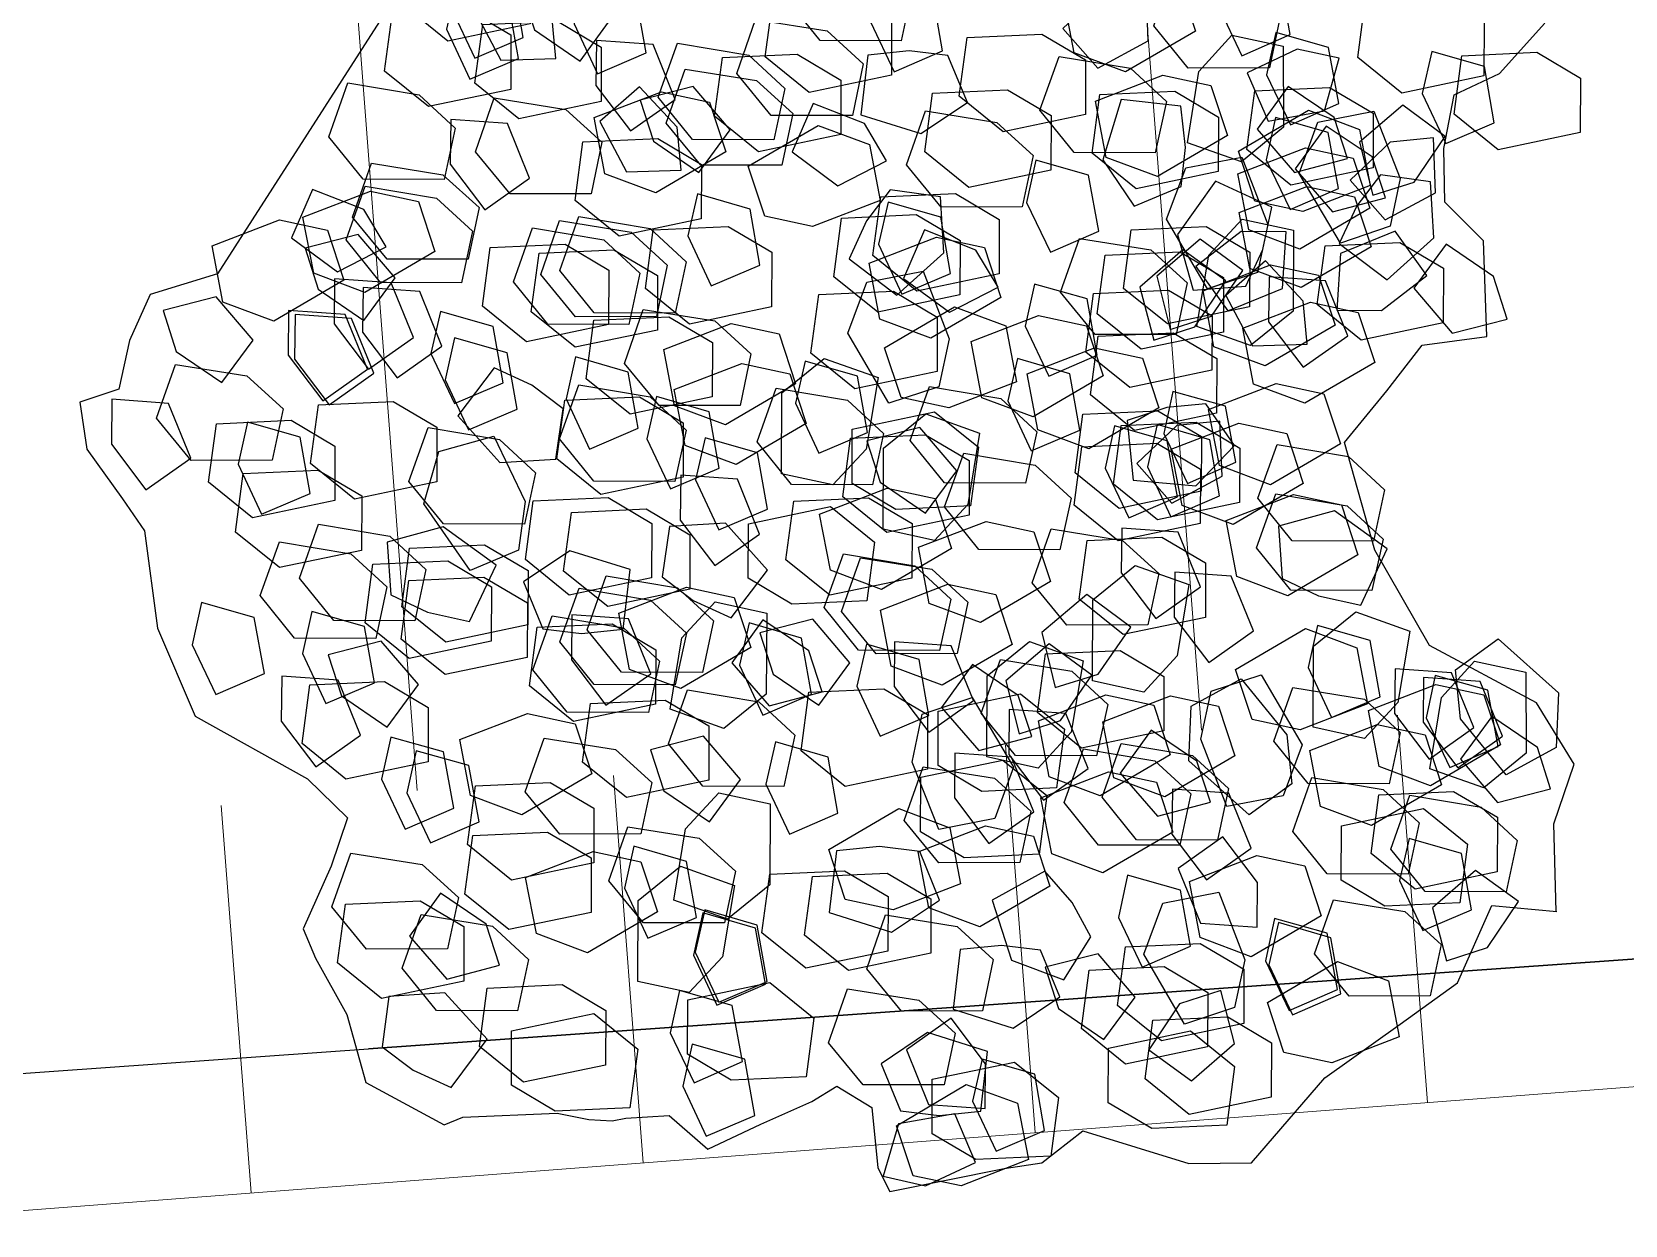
# Model space of a CAD drawing. Header units: metres. Extents: x 1851758 to 1852050, y 5187822 to 5188223.
# Drawn here: x 1851959.126 to 1851960.357, y 5187884.825 to 5187885.747 of the extents above; entities that cross this region are included whole.
import ezdxf

# ---------------------------------------------------------------- set-up
doc = ezdxf.new("R2010")
doc.units = ezdxf.units.M
doc.header["$LTSCALE"] = 2.5
doc.linetypes.add('L5', pattern=[1.15, 0.8, -0.175, 0, -0.175])
for name, color, linetype, lineweight in [('PAR', 11, 'L5', 30), ('PRO_DEMOL_TAL', 34, 'CONTINUOUS', 20), ('PRO_DEMOL_TAL_HAC', 32, 'CONTINUOUS', 15), ('PRO_PAR_SURF', 157, 'CONTINUOUS', 20)]:
    doc.layers.add(name, color=color, linetype=linetype, lineweight=lineweight)
doc.layers.add('PRO_PAR_CONT_DA', color=40, linetype='CONTINUOUS', plot=False)
doc.layers.add('PRO_VOI_VEG', color=81, linetype='CONTINUOUS')

# ---------------------------------------------------------------- blocks, each defined once
blk = doc.blocks.new('arbuste fleurs rouges')
at = {"layer": 'PRO_VOI_VEG', "color": 27}
for points in [[(-0.7412, -1.4153), (-0.6125, -1.3735), (-0.5153, -1.3771), (-0.4414, -1.2943), (-0.4036, -1.1107), (-0.2864, -0.9878), (-0.1405, -0.8959), (-0.0451, -0.9355), (0.0378, -0.9679), (0.0792, -1.0597), (0.2192, -1.0124), (0.2594, -0.9384), (0.3385, -0.9133), (0.4227, -0.9045), (0.4742, -0.9622), (0.5684, -1.0074), (0.6178, -0.9717), (0.7201, -0.9501), (0.7958, -0.9923), (0.8066, -1.0179), (0.8842, -1.0179), (0.9137, -1.0808)], [(0.106, 0.7047), (-0.3873, 0.8469), (-0.4474, 0.9373), (-0.5243, 0.9477), (-0.6011, 0.9421), (-0.638, 0.9941), (-0.7044, 0.9629), (-0.762, 0.8884), (-0.7997, 0.842), (-0.938, 0.7797), (-1.0517, 0.6853), (-1.095, 0.4915), (-1.135, 0.4147), (-1.214, 0.4176), (-1.3191, 0.4318), (-1.357, 0.4002), (-1.4268, 0.3291), (-1.519, 0.271), (-1.5473, 0.1365), (-1.5275, 0.1124), (-1.4801, -0.0256), (-1.4755, -0.0753), (-1.4669, -0.1104), (-1.4573, -0.1296), (-1.4342, -0.1922), (-1.467, -0.2646), (-1.4066, -0.3319), (-1.3505, -0.3974), (-1.3169, -0.4275), (-1.3331, -0.4887), (-1.4198, -0.5244), (-1.4496, -0.5524), (-1.3647, -0.7118), (-1.34, -0.7649), (-1.2746, -0.8113), (-1.2761, -0.9829), (-1.2479, -1.0751), (-1.0897, -1.1464), (-0.9769, -1.2342), (-0.8903, -1.3006), (-0.7608, -1.3174), (-0.7409, -1.4165)]]:
    blk.add_lwpolyline(points, dxfattribs=at)
at = {"layer": 'PRO_VOI_VEG', "color": 12}
for points in [[(-0.7382, 0.8577), (-0.6717, 0.8054), (-0.6005, 0.8624), (-0.6194, 0.9479), (-0.6859, 0.9289)], [(-0.5318, 0.624), (-0.4653, 0.5718), (-0.3941, 0.6288), (-0.4131, 0.7143), (-0.4796, 0.6953)], [(-0.5288, 0.6352), (-0.4623, 0.583), (-0.391, 0.64), (-0.41, 0.7255), (-0.4765, 0.7065)], [(-0.4618, 0.5812), (-0.3953, 0.5289), (-0.3241, 0.5859), (-0.3431, 0.6714), (-0.4096, 0.6524)], [(-0.5984, 0.4308), (-0.6601, 0.5448), (-0.6269, 0.6256), (-0.5366, 0.6399), (-0.4986, 0.5306), (-0.5176, 0.4546)], [(-0.4618, 0.5351), (-0.3953, 0.4828), (-0.3241, 0.5398), (-0.3431, 0.6254), (-0.4096, 0.6064)], [(-1.0734, 0.4843), (-1.0069, 0.432), (-0.9356, 0.4891), (-0.9546, 0.5746), (-1.0211, 0.5556)], [(-0.8104, 0.2799), (-0.8721, 0.3939), (-0.8389, 0.4747), (-0.7486, 0.489), (-0.7106, 0.3797), (-0.7296, 0.3037)], [(-0.7906, 0.3206), (-0.6956, 0.3063), (-0.6623, 0.4014), (-0.7098, 0.4774), (-0.7858, 0.4489), (-0.7953, 0.3871)], [(-0.2898, 0.2456), (-0.3516, 0.3596), (-0.3183, 0.4404), (-0.2281, 0.4547), (-0.1901, 0.3454), (-0.2091, 0.2694)], [(-0.4832, 0.0682), (-0.5449, 0.1822), (-0.5117, 0.263), (-0.4214, 0.2773), (-0.3834, 0.168), (-0.4024, 0.092)], [(-0.3515, 0.0604), (-0.4133, 0.1744), (-0.38, 0.2552), (-0.2898, 0.2695), (-0.2518, 0.1602), (-0.2708, 0.0841)], [(-1.1678, 0.0127), (-1.2296, 0.1267), (-1.1963, 0.2075), (-1.1061, 0.2217), (-1.0681, 0.1125), (-1.0871, 0.0364)], [(0.2039, -0.0631), (0.1421, 0.051), (0.1754, 0.1317), (0.2656, 0.146), (0.3036, 0.0367), (0.2846, -0.0393)], [(-1.3781, 0.0781), (-1.3164, -0.036), (-1.3496, -0.1167), (-1.4399, -0.131), (-1.4779, -0.0217), (-1.4589, 0.0543)], [(-0.6, -0.0179), (-0.5335, -0.0702), (-0.4623, -0.0131), (-0.4813, 0.0724), (-0.5478, 0.0534)], [(-0.5232, -0.049), (-0.4615, -0.1631), (-0.4947, -0.2439), (-0.585, -0.2581), (-0.623, -0.1488), (-0.604, -0.0728)], [(-0.043, -0.31), (-0.1047, -0.196), (-0.0715, -0.1152), (0.0188, -0.101), (0.0567, -0.2102), (0.0377, -0.2863)], [(-1.2547, -0.1689), (-1.193, -0.2829), (-1.2262, -0.3637), (-1.3164, -0.3779), (-1.3544, -0.2687), (-1.3354, -0.1926)], [(-0.4133, -0.3718), (-0.475, -0.2577), (-0.4418, -0.177), (-0.3515, -0.1627), (-0.3135, -0.272), (-0.3325, -0.348)], [(-0.3372, -0.1611), (-0.2755, -0.2751), (-0.3087, -0.3559), (-0.399, -0.3701), (-0.437, -0.2608), (-0.418, -0.1848)], [(-0.8227, -0.4158), (-0.761, -0.5299), (-0.7942, -0.6106), (-0.8845, -0.6249), (-0.9225, -0.5156), (-0.9035, -0.4396)], [(-0.7168, -0.4125), (-0.6551, -0.5265), (-0.6883, -0.6073), (-0.7786, -0.6216), (-0.8166, -0.5123), (-0.7976, -0.4363)], [(-1.166, -0.5669), (-1.2325, -0.5146), (-1.3037, -0.5716), (-1.2847, -0.6571), (-1.2182, -0.6381)], [(-0.2755, -0.705), (-0.3372, -0.591), (-0.304, -0.5102), (-0.2137, -0.4959), (-0.1757, -0.6052), (-0.1947, -0.6812)], [(-0.4606, -0.7667), (-0.5223, -0.6527), (-0.4891, -0.5719), (-0.3989, -0.5577), (-0.3609, -0.6669), (-0.3799, -0.743)], [(-0.2755, -0.7667), (-0.3372, -0.6527), (-0.304, -0.5719), (-0.2137, -0.5577), (-0.1757, -0.6669), (-0.1947, -0.743)], [(-1.2645, -0.566), (-1.2028, -0.68), (-1.236, -0.7608), (-1.3262, -0.7751), (-1.3642, -0.6658), (-1.3452, -0.5898)], [(-0.4841, -0.6938), (-0.4176, -0.746), (-0.3463, -0.689), (-0.3653, -0.6035), (-0.4318, -0.6225)], [(0.0547, -0.598), (0.0029, -0.6648), (0.0604, -0.7357), (0.1458, -0.7162), (0.1263, -0.6498)], [(-0.0472, -0.8013), (0.0192, -0.8536), (0.0905, -0.7965), (0.0715, -0.711), (0.005, -0.73)], [(0.0804, -0.9891), (0.0187, -0.8751), (0.0519, -0.7943), (0.1422, -0.7801), (0.1802, -0.8893), (0.1612, -0.9654)], [(-1.1411, -0.8129), (-1.0793, -0.927), (-1.1126, -1.0077), (-1.2028, -1.022), (-1.2408, -0.9127), (-1.2218, -0.8367)], [(-0.374, -0.9914), (-0.279, -1.0057), (-0.2458, -0.9107), (-0.2933, -0.8346), (-0.3693, -0.8632), (-0.3788, -0.9249)], [(-0.7777, -0.8894), (-0.8442, -0.8372), (-0.9154, -0.8942), (-0.8964, -0.9797), (-0.8299, -0.9607)], [(-1.1418, -1.0755), (-1.2036, -0.9615), (-1.1703, -0.8807), (-1.0801, -0.8665), (-1.0421, -0.9757), (-1.0611, -1.0518)], [(-0.7091, -1.0599), (-0.6474, -1.1739), (-0.6806, -1.2547), (-0.7708, -1.2689), (-0.8088, -1.1597), (-0.7898, -1.0836)]]:
    blk.add_lwpolyline(points, close=True, dxfattribs=at)
at = {"layer": 'PRO_VOI_VEG', "color": 24}
for points in [[(-0.5463, 0.7926), (-0.4695, 0.765), (-0.4217, 0.839), (-0.4652, 0.9115), (-0.5203, 0.8738)], [(-0.3409, 0.6569), (-0.4322, 0.7425), (-0.4265, 0.8266), (-0.3482, 0.8673), (-0.28, 0.7788), (-0.2742, 0.7033)], [(-0.2583, 0.535), (-0.3497, 0.6206), (-0.3439, 0.7047), (-0.2656, 0.7454), (-0.1974, 0.6569), (-0.1916, 0.5815)], [(-0.2204, 0.7434), (-0.3014, 0.7531), (-0.3315, 0.6703), (-0.2729, 0.6093), (-0.2276, 0.6584)], [(-0.1478, 0.5531), (-0.183, 0.6732), (-0.1353, 0.7427), (-0.0472, 0.738), (-0.0334, 0.6271), (-0.0667, 0.5592)], [(-0.7236, 0.6759), (-0.6714, 0.6131), (-0.5927, 0.6526), (-0.5933, 0.7371), (-0.6599, 0.7326)], [(-0.3916, 0.6097), (-0.3147, 0.5822), (-0.2669, 0.6561), (-0.3104, 0.7287), (-0.3655, 0.6909)], [(-0.2928, 0.482), (-0.3281, 0.6021), (-0.2804, 0.6716), (-0.1923, 0.6669), (-0.1785, 0.556), (-0.2118, 0.4881)], [(-0.8571, 0.4522), (-0.8923, 0.5724), (-0.8446, 0.6419), (-0.7566, 0.6371), (-0.7428, 0.5263), (-0.7761, 0.4584)], [(0.012, 0.5589), (0.0642, 0.4961), (0.143, 0.5356), (0.1424, 0.6201), (0.0758, 0.6156)], [(0.0453, 0.5612), (0.0976, 0.4984), (0.1763, 0.5378), (0.1757, 0.6224), (0.1091, 0.6179)], [(-0.8139, 0.402), (-0.8491, 0.5221), (-0.8014, 0.5916), (-0.7133, 0.5869), (-0.6996, 0.476), (-0.7329, 0.4081)], [(0.1856, 0.5395), (0.1166, 0.5832), (0.0538, 0.5214), (0.0805, 0.4411), (0.1425, 0.4659)], [(-0.9756, 0.4973), (-0.9234, 0.4345), (-0.8446, 0.4739), (-0.8453, 0.5585), (-0.9119, 0.554)], [(0.0875, 0.404), (0.1643, 0.3765), (0.2122, 0.4504), (0.1686, 0.523), (0.1135, 0.4852)], [(0.0875, 0.404), (0.1643, 0.3765), (0.2122, 0.4504), (0.1686, 0.523), (0.1135, 0.4852)], [(-0.9834, 0.3963), (-0.9066, 0.3687), (-0.8587, 0.4427), (-0.9023, 0.5152), (-0.9573, 0.4775)], [(-0.4749, 0.4391), (-0.4227, 0.3763), (-0.3439, 0.4157), (-0.3445, 0.5003), (-0.4111, 0.4958)], [(-0.4749, 0.4391), (-0.4227, 0.3763), (-0.3439, 0.4157), (-0.3445, 0.5003), (-0.4111, 0.4958)], [(-0.6224, 0.2824), (-0.6577, 0.4025), (-0.61, 0.4721), (-0.5219, 0.4673), (-0.5081, 0.3564), (-0.5414, 0.2885)], [(-0.5076, 0.4065), (-0.4554, 0.3438), (-0.3766, 0.3832), (-0.3772, 0.4678), (-0.4438, 0.4633)], [(-0.4045, 0.3962), (-0.4913, 0.4288), (-0.5419, 0.3459), (-0.5124, 0.2645), (-0.4349, 0.276), (-0.4135, 0.3324)], [(0.0764, 0.3725), (0.1286, 0.3098), (0.2073, 0.3492), (0.2067, 0.4338), (0.1401, 0.4293)], [(-0.2809, 0.2159), (-0.3161, 0.336), (-0.2684, 0.4055), (-0.1803, 0.4007), (-0.1666, 0.2899), (-0.1999, 0.222)], [(0.0172, 0.1481), (-0.0741, 0.2336), (-0.0684, 0.3178), (0.0099, 0.3584), (0.0781, 0.2699), (0.0839, 0.1945)], [(0.0756, 0.3046), (0.0066, 0.3482), (-0.0562, 0.2864), (-0.0295, 0.2062), (0.0325, 0.231)], [(-0.2437, 0.1522), (-0.279, 0.2723), (-0.2313, 0.3419), (-0.1432, 0.3371), (-0.1294, 0.2262), (-0.1627, 0.1583)], [(-0.025, 0.1789), (0.0519, 0.1514), (0.0997, 0.2253), (0.0562, 0.2979), (0.0011, 0.2602)], [(-0.025, 0.1789), (0.0519, 0.1514), (0.0997, 0.2253), (0.0562, 0.2979), (0.0011, 0.2602)], [(-1.2059, 0.2441), (-1.283, 0.2712), (-1.3303, 0.1969), (-1.2863, 0.1247), (-1.2315, 0.1628)], [(-0.9625, 0.0727), (-1.0538, 0.1583), (-1.0481, 0.2424), (-0.9698, 0.283), (-0.9016, 0.1945), (-0.8958, 0.1191)], [(-0.4826, 0.2192), (-0.4304, 0.1564), (-0.3516, 0.1959), (-0.3523, 0.2805), (-0.4189, 0.2759)], [(0.0562, 0.0827), (0.0209, 0.2029), (0.0686, 0.2724), (0.1567, 0.2676), (0.1705, 0.1568), (0.1372, 0.0889)], [(-1.3461, 0.0782), (-1.3813, 0.1983), (-1.3336, 0.2679), (-1.2456, 0.2631), (-1.2318, 0.1522), (-1.2651, 0.0843)], [(-0.7345, 0.09), (-0.6431, 0.106), (-0.6417, 0.2032), (-0.7084, 0.2583), (-0.7693, 0.209), (-0.7591, 0.1495)], [(-0.4931, 0.0784), (-0.5283, 0.1986), (-0.4806, 0.2681), (-0.3925, 0.2633), (-0.3788, 0.1525), (-0.4121, 0.0845)], [(-0.8467, 0.0159), (-0.882, 0.1361), (-0.8343, 0.2056), (-0.7462, 0.2008), (-0.7324, 0.09), (-0.7657, 0.0221)], [(-0.7937, -0.0116), (-0.829, 0.1085), (-0.7813, 0.178), (-0.6932, 0.1732), (-0.6794, 0.0624), (-0.7127, -0.0055)], [(-0.2954, -0.0573), (-0.3867, 0.0283), (-0.381, 0.1124), (-0.3027, 0.153), (-0.2345, 0.0646), (-0.2287, -0.0109)], [(-0.2954, -0.0573), (-0.3867, 0.0283), (-0.381, 0.1124), (-0.3027, 0.153), (-0.2345, 0.0646), (-0.2287, -0.0109)], [(-0.1876, 0.1106), (-0.1353, 0.0478), (-0.0566, 0.0872), (-0.0572, 0.1718), (-0.1238, 0.1673)], [(-1.1378, -0.0854), (-1.2292, 0.0002), (-1.2234, 0.0843), (-1.1451, 0.1249), (-1.077, 0.0364), (-1.0712, -0.039)], [(-0.7635, -0.0465), (-0.7988, 0.0736), (-0.7511, 0.1431), (-0.663, 0.1384), (-0.6492, 0.0275), (-0.6825, -0.0404)], [(-0.5059, 0.0818), (-0.4537, 0.019), (-0.3749, 0.0584), (-0.3755, 0.143), (-0.4422, 0.1385)], [(-0.5059, 0.0818), (-0.4537, 0.019), (-0.3749, 0.0584), (-0.3755, 0.143), (-0.4422, 0.1385)], [(0.2591, -0.0622), (0.2239, 0.0579), (0.2716, 0.1274), (0.3596, 0.1226), (0.3734, 0.0118), (0.3401, -0.0561)], [(-0.7055, -0.1071), (-0.7969, -0.0215), (-0.7911, 0.0626), (-0.7128, 0.1032), (-0.6446, 0.0148), (-0.6388, -0.0607)], [(-0.3496, -0.0905), (-0.441, -0.0049), (-0.4352, 0.0793), (-0.3569, 0.1199), (-0.2887, 0.0314), (-0.2829, -0.044)], [(0.0059, 0.1087), (0.0973, 0.0231), (0.0915, -0.061), (0.0132, -0.1017), (-0.055, -0.0132), (-0.0608, 0.0623)], [(-0.6701, -0.065), (-0.5833, -0.0976), (-0.5327, -0.0147), (-0.5622, 0.0667), (-0.6397, 0.0552), (-0.6611, -0.0012)], [(-0.5453, -0.0081), (-0.4931, -0.0709), (-0.4144, -0.0315), (-0.415, 0.0531), (-0.4816, 0.0486)], [(0.1276, 0.0404), (0.0466, 0.0501), (0.0165, -0.0327), (0.0751, -0.0937), (0.1204, -0.0446)], [(-1.1812, -0.0828), (-1.129, -0.1456), (-1.0503, -0.1062), (-1.0509, -0.0216), (-1.1175, -0.0261)], [(-0.9819, -0.1226), (-0.9051, -0.1501), (-0.8572, -0.0762), (-0.9008, -0.0036), (-0.9559, -0.0414)], [(0.223, -0.0193), (0.1316, -0.0352), (0.1302, -0.1324), (0.1969, -0.1875), (0.2578, -0.1382), (0.2477, -0.0787)], [(0.21, -0.0655), (0.2622, -0.1283), (0.341, -0.0889), (0.3403, -0.0043), (0.2737, -0.0088)], [(-0.8967, -0.2172), (-0.9319, -0.097), (-0.8842, -0.0275), (-0.7961, -0.0323), (-0.7823, -0.1431), (-0.8156, -0.2111)], [(-0.4109, -0.2155), (-0.4461, -0.0954), (-0.3984, -0.0258), (-0.3104, -0.0306), (-0.2966, -0.1415), (-0.3299, -0.2094)], [(-0.4109, -0.2155), (-0.4461, -0.0954), (-0.3984, -0.0258), (-0.3104, -0.0306), (-0.2966, -0.1415), (-0.3299, -0.2094)], [(-0.4347, -0.0761), (-0.3146, -0.0408), (-0.2451, -0.0885), (-0.2498, -0.1766), (-0.3607, -0.1904), (-0.4286, -0.1571)], [(-1.2496, -0.0871), (-1.1294, -0.0519), (-1.0599, -0.0996), (-1.0647, -0.1876), (-1.1755, -0.2014), (-1.2434, -0.1681)], [(-0.3877, -0.1224), (-0.3355, -0.1852), (-0.2567, -0.1457), (-0.2574, -0.0612), (-0.324, -0.0657)], [(-0.8001, -0.1549), (-0.7479, -0.2177), (-0.6691, -0.1782), (-0.6698, -0.0937), (-0.7364, -0.0982)], [(-0.0865, -0.0814), (-0.1192, -0.1682), (-0.0362, -0.2188), (0.0452, -0.1893), (0.0336, -0.1118), (-0.0227, -0.0904)], [(-0.761, -0.2331), (-0.6842, -0.2606), (-0.6363, -0.1866), (-0.6799, -0.1141), (-0.7349, -0.1518)], [(-0.2829, -0.2037), (-0.1973, -0.1124), (-0.1132, -0.1181), (-0.0726, -0.1964), (-0.1611, -0.2646), (-0.2365, -0.2704)], [(-0.0769, -0.3231), (-0.1682, -0.2375), (-0.1625, -0.1534), (-0.0842, -0.1128), (-0.016, -0.2013), (-0.0102, -0.2767)], [(-0.1159, -0.1753), (-0.0637, -0.2381), (0.0151, -0.1987), (0.0144, -0.1141), (-0.0522, -0.1186)], [(-1.2497, -0.2145), (-1.1975, -0.2772), (-1.1187, -0.2378), (-1.1194, -0.1532), (-1.186, -0.1577)], [(-1.2446, -0.2158), (-1.1923, -0.2785), (-1.1136, -0.2391), (-1.1142, -0.1545), (-1.1808, -0.159)], [(-0.4703, -0.3605), (-0.5617, -0.2749), (-0.5559, -0.1908), (-0.4776, -0.1502), (-0.4094, -0.2387), (-0.4036, -0.3141)], [(-0.0106, -0.1802), (-0.0917, -0.1705), (-0.1217, -0.2533), (-0.0631, -0.3143), (-0.0178, -0.2652)], [(-1.4485, -0.2564), (-1.3963, -0.3192), (-1.3175, -0.2798), (-1.3182, -0.1952), (-1.3848, -0.1997)], [(-0.9646, -0.2464), (-0.9124, -0.3092), (-0.8336, -0.2697), (-0.8343, -0.1851), (-0.9009, -0.1896)], [(-0.4297, -0.3067), (-0.3528, -0.3343), (-0.305, -0.2603), (-0.3485, -0.1878), (-0.4036, -0.2255)], [(-0.2026, -0.1731), (-0.1112, -0.2587), (-0.117, -0.3428), (-0.1952, -0.3834), (-0.2634, -0.2949), (-0.2692, -0.2195)], [(-0.6265, -0.3878), (-0.6618, -0.2677), (-0.614, -0.1982), (-0.526, -0.2029), (-0.5122, -0.3138), (-0.5455, -0.3817)], [(-0.4721, -0.2508), (-0.352, -0.2156), (-0.2825, -0.2633), (-0.2873, -0.3514), (-0.3981, -0.3652), (-0.466, -0.3319)], [(-0.3411, -0.4414), (-0.3763, -0.3213), (-0.3286, -0.2517), (-0.2405, -0.2565), (-0.2267, -0.3674), (-0.26, -0.4353)], [(-0.7798, -0.3379), (-0.7276, -0.4007), (-0.6488, -0.3613), (-0.6494, -0.2767), (-0.7161, -0.2812)], [(-0.5855, -0.4927), (-0.6769, -0.4071), (-0.6711, -0.323), (-0.5928, -0.2824), (-0.5246, -0.3709), (-0.5188, -0.4463)], [(0.403, -0.4937), (0.3117, -0.4082), (0.3175, -0.324), (0.3957, -0.2834), (0.4639, -0.3719), (0.4697, -0.4473)], [(-0.97, -0.3115), (-0.8786, -0.3971), (-0.8844, -0.4812), (-0.9627, -0.5218), (-1.0308, -0.4333), (-1.0367, -0.3579)], [(-0.4758, -0.5215), (-0.5672, -0.4359), (-0.5614, -0.3518), (-0.4831, -0.3112), (-0.415, -0.3997), (-0.4092, -0.4751)], [(-0.1482, -0.5088), (-0.2396, -0.4232), (-0.2338, -0.3391), (-0.1555, -0.2985), (-0.0873, -0.3869), (-0.0815, -0.4624)], [(0.2049, -0.4879), (0.1697, -0.3677), (0.2174, -0.2982), (0.3055, -0.303), (0.3193, -0.4138), (0.286, -0.4818)], [(0.3486, -0.2964), (0.3054, -0.3657), (0.3676, -0.4281), (0.4477, -0.4009), (0.4225, -0.3391)], [(-0.9687, -0.3237), (-1.0633, -0.34), (-1.065, -0.4407), (-0.996, -0.4979), (-0.9329, -0.447), (-0.9433, -0.3854)], [(-0.4244, -0.5215), (-0.4596, -0.4014), (-0.4119, -0.3318), (-0.3238, -0.3366), (-0.31, -0.4475), (-0.3433, -0.5154)], [(-0.2907, -0.4357), (-0.2385, -0.4984), (-0.1597, -0.459), (-0.1603, -0.3744), (-0.227, -0.3789)], [(0.2623, -0.587), (0.171, -0.5014), (0.1767, -0.4172), (0.255, -0.3766), (0.3232, -0.4651), (0.329, -0.5405)], [(-0.633, -0.4428), (-0.71, -0.4158), (-0.7574, -0.49), (-0.7134, -0.5623), (-0.6586, -0.5242)], [(-0.171, -0.6058), (-0.2624, -0.5202), (-0.2566, -0.4361), (-0.1783, -0.3955), (-0.1101, -0.484), (-0.1043, -0.5594)], [(-0.9267, -0.655), (-1.0181, -0.5694), (-1.0123, -0.4853), (-0.934, -0.4447), (-0.8658, -0.5332), (-0.86, -0.6086)], [(-1.2903, -0.6516), (-1.199, -0.6356), (-1.1975, -0.5384), (-1.2642, -0.4833), (-1.3251, -0.5326), (-1.315, -0.5921)], [(-0.7635, -0.5045), (-0.6433, -0.4693), (-0.5738, -0.517), (-0.5786, -0.605), (-0.6894, -0.6188), (-0.7573, -0.5855)], [(-0.7135, -0.6667), (-0.7488, -0.5466), (-0.7011, -0.4771), (-0.613, -0.4819), (-0.5992, -0.5927), (-0.6325, -0.6606)], [(-0.596, -0.6238), (-0.5684, -0.5469), (-0.6424, -0.4991), (-0.7149, -0.5426), (-0.6772, -0.5977)], [(-1.3494, -0.5333), (-1.2575, -0.6183), (-1.2627, -0.7025), (-1.3408, -0.7436), (-1.4095, -0.6556), (-1.4158, -0.5802)], [(-0.5079, -0.6605), (-0.4786, -0.5812), (-0.5548, -0.531), (-0.6303, -0.5754), (-0.5918, -0.6328)], [(0.0265, -0.6251), (0.1121, -0.5338), (0.1962, -0.5395), (0.2368, -0.6178), (0.1483, -0.686), (0.0729, -0.6918)], [(-1.0604, -0.5502), (-1.1518, -0.5661), (-1.1532, -0.6633), (-1.0865, -0.7184), (-1.0256, -0.6691), (-1.0358, -0.6096)], [(-0.6796, -0.7754), (-0.771, -0.6898), (-0.7652, -0.6057), (-0.687, -0.5651), (-0.6188, -0.6536), (-0.613, -0.729)], [(-0.2035, -0.5644), (-0.2894, -0.5994), (-0.2701, -0.6947), (-0.1931, -0.7343), (-0.1442, -0.6732), (-0.1668, -0.6172)], [(0.0694, -0.6691), (0.0969, -0.5922), (0.023, -0.5444), (-0.0496, -0.5879), (-0.0119, -0.643)], [(0.3641, -0.5886), (0.3017, -0.6412), (0.3416, -0.7197), (0.4262, -0.7185), (0.4212, -0.652)], [(0.3641, -0.5886), (0.3017, -0.6412), (0.3416, -0.7197), (0.4262, -0.7185), (0.4212, -0.652)], [(-0.7927, -0.8131), (-0.8841, -0.7275), (-0.8783, -0.6434), (-0.8, -0.6028), (-0.7318, -0.6913), (-0.726, -0.7667)], [(-0.6042, -0.6275), (-0.4841, -0.5922), (-0.4145, -0.6399), (-0.4193, -0.728), (-0.5301, -0.7418), (-0.5981, -0.7085)], [(-0.3267, -0.6714), (-0.2745, -0.7342), (-0.1957, -0.6948), (-0.1963, -0.6102), (-0.2629, -0.6147)], [(-0.2629, -0.5974), (-0.3061, -0.6667), (-0.2439, -0.7291), (-0.1638, -0.7019), (-0.189, -0.6401)], [(0.2442, -0.6102), (0.3355, -0.6958), (0.3298, -0.7799), (0.2515, -0.8205), (0.1833, -0.732), (0.1775, -0.6566)], [(-1.343, -0.692), (-1.2908, -0.7548), (-1.212, -0.7154), (-1.2127, -0.6308), (-1.2793, -0.6353)], [(-0.8092, -0.8291), (-0.8445, -0.709), (-0.7968, -0.6395), (-0.7087, -0.6442), (-0.6949, -0.7551), (-0.7282, -0.823)], [(0.0293, -0.8298), (-0.0621, -0.7442), (-0.0563, -0.6601), (0.022, -0.6194), (0.0902, -0.7079), (0.096, -0.7833)], [(0.1612, -0.8486), (0.0698, -0.763), (0.0756, -0.6789), (0.1539, -0.6383), (0.222, -0.7268), (0.2279, -0.8022)], [(0.2177, -0.8298), (0.1263, -0.7442), (0.1321, -0.6601), (0.2104, -0.6194), (0.2786, -0.7079), (0.2844, -0.7833)], [(0.3619, -0.6556), (0.2849, -0.6285), (0.2375, -0.7028), (0.2815, -0.775), (0.3363, -0.737)], [(-0.6527, -0.8714), (-0.7441, -0.7858), (-0.7383, -0.7017), (-0.66, -0.6611), (-0.5919, -0.7495), (-0.5861, -0.825)], [(-0.2194, -0.8525), (-0.3108, -0.767), (-0.305, -0.6828), (-0.2267, -0.6422), (-0.1585, -0.7307), (-0.1527, -0.8061)], [(0.0938, -0.6988), (0.0248, -0.6552), (-0.038, -0.717), (-0.0113, -0.7972), (0.0506, -0.7724)], [(-1.1303, -0.8026), (-1.0535, -0.8301), (-1.0056, -0.7562), (-1.0491, -0.6836), (-1.1042, -0.7214)], [(-0.144, -0.8902), (-0.2354, -0.8046), (-0.2296, -0.7205), (-0.1513, -0.6799), (-0.0832, -0.7684), (-0.0774, -0.8438)], [(-0.7848, -0.8827), (-0.82, -0.7626), (-0.7723, -0.693), (-0.6842, -0.6978), (-0.6705, -0.8087), (-0.7038, -0.8766)], [(-0.6516, -0.7361), (-0.7287, -0.7091), (-0.776, -0.7834), (-0.732, -0.8556), (-0.6772, -0.8175)], [(-0.0084, -0.9051), (-0.0997, -0.8196), (-0.094, -0.7354), (-0.0157, -0.6948), (0.0525, -0.7833), (0.0583, -0.8587)], [(0.1529, -0.8017), (0.2379, -0.7098), (0.3221, -0.7151), (0.3632, -0.7931), (0.2752, -0.8618), (0.1998, -0.8681)], [(0.1529, -0.8017), (0.2379, -0.7098), (0.3221, -0.7151), (0.3632, -0.7931), (0.2752, -0.8618), (0.1998, -0.8681)], [(0.3201, -0.7291), (0.2431, -0.702), (0.1957, -0.7763), (0.2397, -0.8485), (0.2945, -0.8105)], [(-0.3007, -0.9649), (-0.392, -0.8794), (-0.3863, -0.7952), (-0.308, -0.7546), (-0.2398, -0.8431), (-0.234, -0.9185)], [(-0.7334, -0.9186), (-0.6802, -0.8053), (-0.5983, -0.7848), (-0.5356, -0.8468), (-0.5987, -0.9389), (-0.6687, -0.9677)], [(0.3571, -0.91), (0.3847, -0.8332), (0.3107, -0.7853), (0.2382, -0.8288), (0.2759, -0.8839)], [(-0.5207, -0.8747), (-0.6063, -0.9661), (-0.6904, -0.9603), (-0.731, -0.882), (-0.6425, -0.8138), (-0.5671, -0.808)], [(-0.3473, -1.0014), (-0.3825, -0.8813), (-0.3348, -0.8118), (-0.2468, -0.8166), (-0.233, -0.9274), (-0.2663, -0.9953)], [(-0.3473, -1.0014), (-0.3825, -0.8813), (-0.3348, -0.8118), (-0.2468, -0.8166), (-0.233, -0.9274), (-0.2663, -0.9953)], [(-0.2736, -0.9818), (-0.3088, -0.8616), (-0.2611, -0.7921), (-0.1731, -0.7969), (-0.1593, -0.9077), (-0.1926, -0.9757)], [(-0.2736, -0.9818), (-0.3088, -0.8616), (-0.2611, -0.7921), (-0.1731, -0.7969), (-0.1593, -0.9077), (-0.1926, -0.9757)], [(0.1518, -0.8003), (0.1191, -0.8871), (0.2021, -0.9377), (0.2835, -0.9082), (0.2719, -0.8307), (0.2155, -0.8093)], [(0.2505, -0.7885), (0.2073, -0.8578), (0.2695, -0.9202), (0.3496, -0.893), (0.3244, -0.8311)], [(-1.0718, -0.9151), (-0.9863, -0.8238), (-0.9021, -0.8295), (-0.8615, -0.9078), (-0.95, -0.976), (-1.0254, -0.9818)], [(-0.5243, -0.8344), (-0.4329, -0.92), (-0.4387, -1.0041), (-0.517, -1.0447), (-0.5851, -0.9563), (-0.591, -0.8808)], [(-0.8512, -1.0696), (-0.9426, -0.9841), (-0.9368, -0.8999), (-0.8585, -0.8593), (-0.7904, -0.9478), (-0.7845, -1.0232)], [(0.3467, -0.9137), (0.3989, -0.9765), (0.4777, -0.9371), (0.4771, -0.8525), (0.4105, -0.857)], [(-1.1254, -0.8733), (-1.1525, -0.9504), (-1.0782, -0.9977), (-1.006, -0.9538), (-1.044, -0.8989)], [(-0.6261, -1.1121), (-0.6613, -0.992), (-0.6136, -0.9225), (-0.5256, -0.9272), (-0.5118, -1.0381), (-0.5451, -1.106)], [(0.1982, -0.9588), (0.1186, -0.9301), (0.0689, -1.0066), (0.1138, -1.0818), (0.171, -1.0429)], [(-0.5758, -0.9747), (-0.4556, -0.9394), (-0.3861, -0.9872), (-0.3909, -1.0752), (-0.5017, -1.089), (-0.5697, -1.0557)], [(-0.5533, -0.9976), (-0.5011, -1.0603), (-0.4223, -1.0209), (-0.4229, -0.9363), (-0.4895, -0.9408)], [(-0.6042, -1.19), (-0.6956, -1.1045), (-0.6898, -1.0203), (-0.6115, -0.9797), (-0.5433, -1.0682), (-0.5375, -1.1436)], [(-0.7513, -1.1799), (-0.7865, -1.0597), (-0.7388, -0.9902), (-0.6508, -0.995), (-0.637, -1.1058), (-0.6703, -1.1738)], [(-1.0033, -1.0281), (-0.9119, -1.1137), (-0.9177, -1.1978), (-0.996, -1.2384), (-1.0642, -1.15), (-1.07, -1.0745)], [(-1.0105, -1.0705), (-0.9583, -1.1333), (-0.8795, -1.0938), (-0.8801, -1.0093), (-0.9468, -1.0138)], [(-0.5193, -1.2595), (-0.6107, -1.1739), (-0.6049, -1.0898), (-0.5266, -1.0491), (-0.4584, -1.1376), (-0.4526, -1.213)], [(-0.5193, -1.2595), (-0.6107, -1.1739), (-0.6049, -1.0898), (-0.5266, -1.0491), (-0.4584, -1.1376), (-0.4526, -1.213)], [(-0.7343, -1.3328), (-0.7695, -1.2126), (-0.7218, -1.1431), (-0.6337, -1.1479), (-0.6199, -1.2587), (-0.6532, -1.3267)], [(-0.8282, -1.2267), (-0.776, -1.2895), (-0.6973, -1.2501), (-0.6979, -1.1655), (-0.7645, -1.17)], [(-0.3634, -1.2094), (-0.4167, -1.3227), (-0.4985, -1.3431), (-0.5612, -1.2811), (-0.4981, -1.189), (-0.4281, -1.1602)], [(-0.4809, -1.2343), (-0.5578, -1.2067), (-0.6056, -1.2807), (-0.5621, -1.3532), (-0.507, -1.3155)]]:
    blk.add_lwpolyline(points, close=True, dxfattribs=at)
at = {"layer": 'PRO_VOI_VEG', "color": 27}
for points in [[(-0.639, 0.6837), (-0.6751, 0.8036), (-0.6278, 0.8734), (-0.5397, 0.8692), (-0.5252, 0.7584), (-0.5581, 0.6903)], [(-1.0107, 0.6638), (-0.9581, 0.6013), (-0.8796, 0.6413), (-0.8808, 0.7258), (-0.9473, 0.7209)], [(-0.2549, 0.4823), (-0.2909, 0.6022), (-0.2437, 0.672), (-0.1556, 0.6678), (-0.1411, 0.557), (-0.1739, 0.4889)], [(-0.1041, 0.3292), (-0.1401, 0.4491), (-0.0929, 0.519), (-0.0048, 0.5148), (0.0097, 0.404), (-0.0231, 0.3359)], [(-1.2851, 0.209), (-1.3211, 0.3289), (-1.2738, 0.3987), (-1.1858, 0.3945), (-1.1713, 0.2837), (-1.2041, 0.2156)], [(-1.1265, 0.3243), (-1.0739, 0.2619), (-0.9954, 0.3018), (-0.9966, 0.3864), (-1.0632, 0.3815)], [(-0.2571, 0.1784), (-0.2931, 0.2983), (-0.2458, 0.3681), (-0.1577, 0.3639), (-0.1432, 0.2531), (-0.1761, 0.185)], [(-1.1356, 0.2808), (-1.0829, 0.2183), (-1.0044, 0.2583), (-1.0056, 0.3428), (-1.0722, 0.3379)], [(-1.4884, 0.1425), (-1.4014, 0.1104), (-1.3513, 0.1937), (-1.3813, 0.2748), (-1.4587, 0.2628), (-1.4798, 0.2063)], [(0.0225, 0.0595), (-0.0135, 0.1794), (0.0337, 0.2493), (0.1218, 0.245), (0.1363, 0.1343), (0.1035, 0.0661)], [(-0.3517, 0.0154), (-0.3877, 0.1353), (-0.3405, 0.2051), (-0.2524, 0.2009), (-0.2379, 0.0902), (-0.2708, 0.022)], [(-1.0297, -0.0266), (-1.0657, 0.0933), (-1.0185, 0.1631), (-0.9304, 0.1589), (-0.9159, 0.0482), (-0.9488, -0.02)], [(0.127, -0.023), (0.091, 0.0969), (0.1383, 0.1667), (0.2264, 0.1625), (0.2409, 0.0517), (0.208, -0.0164)], [(-1.1244, -0.1896), (-1.1604, -0.0697), (-1.1131, 0.0002), (-1.025, -0.0041), (-1.0105, -0.1148), (-1.0434, -0.183)], [(-0.6473, -0.1154), (-0.7675, -0.1506), (-0.837, -0.1029), (-0.8322, -0.0148), (-0.7214, -0.001), (-0.6534, -0.0343)], [(-0.9283, -0.2048), (-1.0484, -0.24), (-1.118, -0.1923), (-1.1132, -0.1042), (-1.0024, -0.0905), (-0.9344, -0.1238)], [(0.0665, -0.3148), (0.0305, -0.1949), (0.0778, -0.1251), (0.1659, -0.1293), (0.1804, -0.2401), (0.1475, -0.3082)], [(-1.3746, -0.2149), (-1.322, -0.2773), (-1.2435, -0.2374), (-1.2447, -0.1528), (-1.3112, -0.1577)], [(-0.6236, -0.4152), (-0.6596, -0.2953), (-0.6123, -0.2254), (-0.5242, -0.2297), (-0.5097, -0.3404), (-0.5426, -0.4086)], [(0.0116, -0.3765), (0.0642, -0.4389), (0.1428, -0.399), (0.1416, -0.3144), (0.075, -0.3193)], [(-0.1724, -0.4288), (-0.1198, -0.4912), (-0.0412, -0.4513), (-0.0424, -0.3667), (-0.109, -0.3717)], [(-1.2674, -0.586), (-1.3035, -0.4661), (-1.2562, -0.3963), (-1.1681, -0.4005), (-1.1536, -0.5112), (-1.1865, -0.5794)], [(-0.9053, -0.6002), (-0.9413, -0.4803), (-0.8941, -0.4105), (-0.806, -0.4147), (-0.7915, -0.5255), (-0.8244, -0.5936)], [(-0.0544, -0.5989), (-0.0904, -0.479), (-0.0431, -0.4092), (0.045, -0.4134), (0.0594, -0.5241), (0.0266, -0.5923)], [(-1.1412, -0.61), (-1.1772, -0.4901), (-1.1299, -0.4202), (-1.0418, -0.4245), (-1.0273, -0.5352), (-1.0602, -0.6034)], [(0.381, -0.6194), (0.3449, -0.4995), (0.3922, -0.4297), (0.4803, -0.4339), (0.4948, -0.5446), (0.4619, -0.6128)], [(-0.497, -0.6849), (-0.533, -0.565), (-0.4857, -0.4952), (-0.3976, -0.4994), (-0.3831, -0.6102), (-0.416, -0.6783)], [(0.3869, -0.5732), (0.4396, -0.6357), (0.5181, -0.5958), (0.5169, -0.5112), (0.4503, -0.5161)], [(-0.347, -0.6097), (-0.2944, -0.6722), (-0.2158, -0.6323), (-0.217, -0.5477), (-0.2836, -0.5526)], [(0.1514, -0.7265), (0.0313, -0.7618), (-0.0383, -0.714), (-0.0335, -0.626), (0.0773, -0.6122), (0.1453, -0.6455)], [(0.3063, -0.6755), (0.3589, -0.7379), (0.4374, -0.698), (0.4362, -0.6134), (0.3697, -0.6183)], [(-0.2701, -0.6811), (-0.2175, -0.7436), (-0.139, -0.7036), (-0.1402, -0.6191), (-0.2068, -0.624)], [(0.1805, -0.7124), (0.2331, -0.7749), (0.3116, -0.7349), (0.3104, -0.6504), (0.2438, -0.6553)], [(-1.0064, -0.8273), (-0.9538, -0.8897), (-0.8753, -0.8498), (-0.8765, -0.7652), (-0.943, -0.7702)], [(-1.0057, -1.0638), (-0.9531, -1.1262), (-0.8745, -1.0863), (-0.8757, -1.0017), (-0.9423, -1.0067)], [(-0.9218, -1.2664), (-0.9578, -1.1465), (-0.9105, -1.0766), (-0.8224, -1.0809), (-0.808, -1.1916), (-0.8408, -1.2597)]]:
    blk.add_lwpolyline(points, close=True, dxfattribs=at)
at = {"layer": 'PRO_VOI_VEG'}
for points in [[(-0.6712, 0.5735), (-0.733, 0.6875), (-0.6997, 0.7683), (-0.6095, 0.7825), (-0.5715, 0.6732), (-0.5905, 0.5972)], [(-0.733, 0.5117), (-0.7947, 0.6258), (-0.7615, 0.7065), (-0.6712, 0.7208), (-0.6332, 0.6115), (-0.6522, 0.5355)], [(0.015, 0.4942), (-0.0467, 0.6082), (-0.0135, 0.689), (0.0767, 0.7032), (0.1147, 0.5939), (0.0957, 0.5179)], [(0.1207, 0.4943), (0.059, 0.6084), (0.0922, 0.6891), (0.1825, 0.7034), (0.2205, 0.5941), (0.2015, 0.5181)], [(-0.1745, 0.4793), (-0.1081, 0.4271), (-0.0368, 0.4841), (-0.0558, 0.5696), (-0.1223, 0.5506)], [(0.0368, 0.355), (-0.0249, 0.469), (0.0083, 0.5498), (0.0986, 0.5641), (0.1365, 0.4548), (0.1175, 0.3788)], [(-1.0167, 0.3201), (-1.0785, 0.4342), (-1.0452, 0.5149), (-0.955, 0.5292), (-0.917, 0.4199), (-0.936, 0.3439)], [(-0.8185, 0.2195), (-0.8802, 0.3335), (-0.847, 0.4143), (-0.7567, 0.4285), (-0.7187, 0.3192), (-0.7377, 0.2432)], [(-0.7702, 0.2327), (-0.832, 0.3467), (-0.7987, 0.4275), (-0.7085, 0.4417), (-0.6705, 0.3325), (-0.6895, 0.2564)], [(-1.3256, 0.1709), (-1.3874, 0.285), (-1.3541, 0.3657), (-1.2639, 0.38), (-1.2259, 0.2707), (-1.2449, 0.1947)], [(-0.2766, 0.1709), (-0.3383, 0.285), (-0.3051, 0.3657), (-0.2148, 0.38), (-0.1768, 0.2707), (-0.1958, 0.1947)], [(0.0063, 0.2984), (0.0728, 0.2461), (0.1441, 0.3031), (0.1251, 0.3887), (0.0586, 0.3697)], [(-0.0926, 0.1551), (-0.1544, 0.2691), (-0.1211, 0.3499), (-0.0309, 0.3641), (0.0071, 0.2548), (-0.0119, 0.1788)], [(-0.6461, 0.0705), (-0.7078, 0.1846), (-0.6746, 0.2653), (-0.5843, 0.2796), (-0.5463, 0.1703), (-0.5653, 0.0943)], [(-1.0932, 0.0305), (-1.155, 0.1445), (-1.1217, 0.2253), (-1.0315, 0.2396), (-0.9935, 0.1303), (-1.0125, 0.0543)], [(-0.8312, 0.0088), (-0.893, 0.1228), (-0.8597, 0.2036), (-0.7695, 0.2179), (-0.7315, 0.1086), (-0.7505, 0.0326)], [(-0.6461, 0.0088), (-0.7078, 0.1228), (-0.6746, 0.2036), (-0.5843, 0.2179), (-0.5463, 0.1086), (-0.5653, 0.0326)], [(-0.1918, 0.0122), (-0.2535, 0.1262), (-0.2203, 0.207), (-0.1301, 0.2212), (-0.0921, 0.1119), (-0.1111, 0.0359)], [(0.0937, -0.0143), (0.032, 0.0998), (0.0652, 0.1805), (0.1554, 0.1948), (0.1934, 0.0855), (0.1744, 0.0095)], [(-0.8547, 0.0818), (-0.7882, 0.0295), (-0.7169, 0.0865), (-0.7359, 0.172), (-0.8024, 0.153)], [(-1.3874, -0.076), (-1.4491, 0.038), (-1.4158, 0.1188), (-1.3256, 0.1331), (-1.2876, 0.0238), (-1.3066, -0.0522)], [(-0.9205, -0.1034), (-0.9823, 0.0106), (-0.949, 0.0914), (-0.8588, 0.1056), (-0.8208, -0.0036), (-0.8398, -0.0797)], [(-0.2149, -0.2612), (-0.2766, -0.1472), (-0.2433, -0.0664), (-0.1531, -0.0522), (-0.1151, -0.1614), (-0.1341, -0.2375)], [(-0.0914, -0.2612), (-0.1532, -0.1472), (-0.1199, -0.0664), (-0.0297, -0.0522), (0.0083, -0.1614), (-0.0107, -0.2375)], [(-0.5316, -0.3151), (-0.5933, -0.2011), (-0.5601, -0.1203), (-0.4699, -0.1061), (-0.4319, -0.2154), (-0.4509, -0.2914)], [(0.1336, -0.3411), (0.0718, -0.2271), (0.1051, -0.1463), (0.1953, -0.1321), (0.2333, -0.2414), (0.2143, -0.3174)], [(0.2311, -0.3676), (0.1694, -0.2536), (0.2026, -0.1728), (0.2928, -0.1585), (0.3308, -0.2678), (0.3118, -0.3438)], [(-0.8076, -0.422), (-0.8694, -0.3079), (-0.8361, -0.2272), (-0.7459, -0.2129), (-0.7079, -0.3222), (-0.7269, -0.3982)], [(-1.0943, -0.4439), (-1.156, -0.3299), (-1.1228, -0.2491), (-1.0326, -0.2349), (-0.9946, -0.3441), (-1.0136, -0.4202)], [(-1.0788, -0.5082), (-1.1405, -0.3941), (-1.1073, -0.3133), (-1.0171, -0.2991), (-0.9791, -0.4084), (-0.9981, -0.4844)], [(-0.7522, -0.4077), (-0.6857, -0.4599), (-0.6145, -0.4029), (-0.6335, -0.3174), (-0.7, -0.3364)], [(0.2052, -0.5893), (0.1434, -0.4752), (0.1767, -0.3945), (0.2669, -0.3802), (0.3049, -0.4895), (0.2859, -0.5655)], [(-0.8904, -0.5459), (-0.8239, -0.5982), (-0.7527, -0.5412), (-0.7717, -0.4557), (-0.8382, -0.4747)], [(-0.0919, -0.6676), (-0.1537, -0.5536), (-0.1204, -0.4728), (-0.0302, -0.4586), (0.0078, -0.5678), (-0.0112, -0.6439)], [(-0.0302, -0.6676), (-0.092, -0.5536), (-0.0587, -0.4728), (0.0315, -0.4586), (0.0695, -0.5678), (0.0505, -0.6439)], [(-0.1531, -0.6934), (-0.2149, -0.5793), (-0.1816, -0.4986), (-0.0914, -0.4843), (-0.0534, -0.5936), (-0.0724, -0.6696)], [(0.0188, -0.6954), (-0.0429, -0.5814), (-0.0096, -0.5006), (0.0806, -0.4863), (0.1186, -0.5956), (0.0996, -0.6716)], [(-0.3239, -0.7179), (-0.3857, -0.6039), (-0.3524, -0.5231), (-0.2622, -0.5088), (-0.2242, -0.6181), (-0.2432, -0.6941)], [(-0.8023, -0.6074), (-0.7358, -0.6596), (-0.6645, -0.6026), (-0.6835, -0.5171), (-0.75, -0.5361)], [(-0.6468, -0.7551), (-0.7086, -0.6411), (-0.6753, -0.5603), (-0.5851, -0.546), (-0.5471, -0.6553), (-0.5661, -0.7313)], [(0.2788, -0.8168), (0.2171, -0.7028), (0.2503, -0.622), (0.3406, -0.6078), (0.3786, -0.7171), (0.3596, -0.7931)], [(-0.5259, -0.7917), (-0.4594, -0.844), (-0.3882, -0.787), (-0.4072, -0.7014), (-0.4737, -0.7204)], [(0.464, -0.9403), (0.4022, -0.8263), (0.4355, -0.7455), (0.5257, -0.7312), (0.5637, -0.8405), (0.5447, -0.9165)], [(-1.0954, -0.9593), (-1.1572, -0.8453), (-1.1239, -0.7645), (-1.0337, -0.7502), (-0.9957, -0.8595), (-1.0147, -0.9355)], [(-1.045, -1.0025), (-1.1068, -0.8885), (-1.0735, -0.8077), (-0.9833, -0.7935), (-0.9453, -0.9028), (-0.9643, -0.9788)], [(-0.8483, -0.8839), (-0.7818, -0.9361), (-0.7106, -0.8791), (-0.7296, -0.7936), (-0.7961, -0.8126)], [(0.4223, -1.1081), (0.3605, -0.9941), (0.3938, -0.9133), (0.484, -0.899), (0.522, -1.0083), (0.503, -1.0843)], [(-0.572, -1.1604), (-0.5055, -1.2126), (-0.4342, -1.1556), (-0.4532, -1.0701), (-0.5197, -1.0891)], [(-0.7085, -1.3107), (-0.7703, -1.1967), (-0.737, -1.1159), (-0.6468, -1.1017), (-0.6088, -1.2109), (-0.6278, -1.287)], [(-0.572, -1.2064), (-0.5055, -1.2587), (-0.4342, -1.2017), (-0.4532, -1.1162), (-0.5197, -1.1352)]]:
    blk.add_lwpolyline(points, close=True, dxfattribs=at)
at = {"layer": 'PRO_VOI_VEG', "color": 246}
for points in [[(-0.7149, 0.3423), (-0.6368, 0.4402), (-0.5525, 0.4411), (-0.5058, 0.3662), (-0.5886, 0.2913), (-0.6634, 0.2795)], [(-0.6817, -0.4568), (-0.7667, -0.5487), (-0.8509, -0.5435), (-0.892, -0.4654), (-0.804, -0.3967), (-0.7286, -0.3904)], [(0.2854, -0.5053), (0.2689, -0.414), (0.1717, -0.4132), (0.117, -0.4803), (0.1667, -0.5409), (0.2261, -0.5303)], [(0.4195, -0.6304), (0.2996, -0.6665), (0.2298, -0.6192), (0.234, -0.5311), (0.3448, -0.5166), (0.4129, -0.5495)], [(0.0466, -0.6486), (0.0737, -0.5716), (-0.0006, -0.5242), (-0.0728, -0.5682), (-0.0348, -0.6231)], [(0.1758, -0.6844), (0.1895, -0.5893), (0.0942, -0.5567), (0.0185, -0.6047), (0.0475, -0.6805), (0.1093, -0.6896)], [(-0.9072, -0.6408), (-0.9732, -0.5756), (-1.0532, -0.6307), (-1.0594, -0.717), (-0.984, -0.7381), (-0.9414, -0.6953)], [(0.143, -0.9441), (0.1949, -0.8773), (0.1374, -0.8064), (0.052, -0.826), (0.0714, -0.8923)], [(-0.4003, -1.2653), (-0.5202, -1.3013), (-0.5901, -1.254), (-0.5859, -1.1659), (-0.4751, -1.1514), (-0.407, -1.1843)], [(-0.7433, -1.3553), (-0.7162, -1.2783), (-0.7905, -1.2309), (-0.8628, -1.2749), (-0.8247, -1.3297)]]:
    blk.add_lwpolyline(points, close=True, dxfattribs=at)
at = {"layer": 'PRO_VOI_VEG', "color": 232}
for points in [[(-0.6591, -0.1128), (-0.7362, -0.0858), (-0.7835, -0.16), (-0.7396, -0.2323), (-0.6847, -0.1942)], [(-1.3685, -0.6665), (-1.3058, -0.6143), (-1.3452, -0.5355), (-1.4298, -0.5362), (-1.4253, -0.6028)], [(-0.5752, -1.1946), (-0.5226, -1.257), (-0.444, -1.2171), (-0.4452, -1.1325), (-0.5118, -1.1375)]]:
    blk.add_lwpolyline(points, close=True, dxfattribs=at)

msp = doc.modelspace()

# ---------------------------------------------------------------- linework, layer by layer
at = {"layer": 'PAR', "flags": 128}
msp.add_lwpolyline([(1851757.77, 5187868.487), (1851833.6918, 5187875.6402), (1851863.5824, 5187878.1707), (1851981.4866, 5187886.528), (1851987.4718, 5187886.9522), (1852004.3774, 5187888.6518), (1852028.9496, 5187890.8198)], dxfattribs=at)
at = {"layer": 'PRO_DEMOL_TAL', "flags": 128}
msp.add_lwpolyline([(1851945.1351, 5187883.7407), (1851953.8454, 5187884.431), (1851969.8934, 5187885.6652, 0.04826), (1851974.4121, 5187886.4558)], format="xyb", dxfattribs=at)
at = {"layer": 'PRO_DEMOL_TAL_HAC'}
for p, q in [((1851960.0297, 5187885.2075), (1851959.9836, 5187885.8058)), ((1851959.4241, 5187885.1609), (1851959.3781, 5187885.7592)), ((1851960.2041, 5187884.92), (1851960.181, 5187885.2192)), ((1851959.9013, 5187884.8968), (1851959.8783, 5187885.1959)), ((1851959.5985, 5187884.8735), (1851959.5755, 5187885.1726)), ((1851959.2957, 5187884.8502), (1851959.2727, 5187885.1493))]:
    msp.add_line(p, q, dxfattribs=at)
at = {"layer": 'PRO_PAR_CONT_DA', "flags": 128}
msp.add_lwpolyline([(1851863.5824, 5187878.1707), (1851981.4866, 5187886.528), (1851981.3715, 5187888.4018), (1851863.4796, 5187879.0507)], close=True, dxfattribs=at)
at = {"layer": 'PRO_PAR_SURF', "flags": 128}
for points in [[(1851977.7933, 5187946.6346), (1851981.4866, 5187886.528), (1851863.5824, 5187878.1707), (1851856.5917, 5187937.9836), (1851927.7207, 5187943.0606)], [(1851979.4592, 5187919.5236), (1851978.1813, 5187918.0657), (1851896.9596, 5187912.2309), (1851896.7804, 5187914.7245), (1851884.8113, 5187913.8647), (1851885.6711, 5187901.8955), (1851897.6403, 5187902.7554), (1851899.2249, 5187880.6971), (1851981.4866, 5187886.528)]]:
    msp.add_lwpolyline(points, close=True, dxfattribs=at)

# ---------------------------------------------------------------- block references
at = {"layer": 'PRO_VOI_VEG', "xscale": 0.5, "yscale": 0.5, "rotation": 73.42673142394756}
msp.add_blockref('arbuste fleurs rouges', (1851959.7309, 5187885.6247), dxfattribs=at)

doc.saveas('drawing.dxf')
